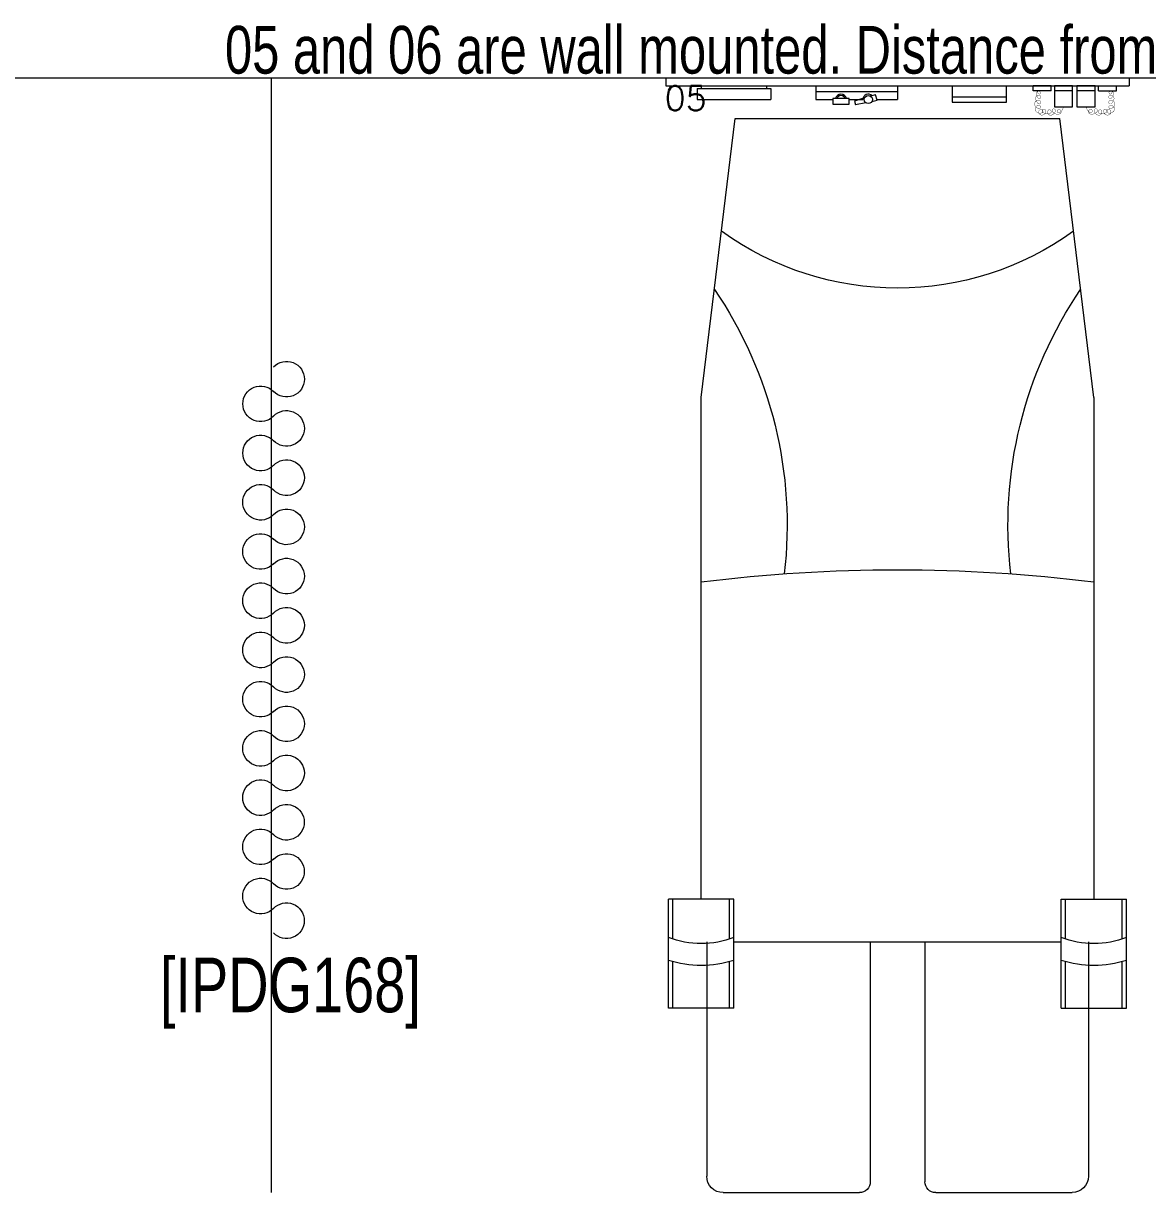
# Model space of a CAD drawing. Header units: metres. Extents: x -18745 to 220762, y -1579758 to -1356048.
# Drawn here: x 170580 to 172642, y -1425425 to -1423281 of the extents above; entities that cross this region are included whole.
import ezdxf

# ---------------------------------------------------------------- set-up
doc = ezdxf.new("R2010")
doc.units = ezdxf.units.M
doc.layers.get('0').update_dxf_attribs({"lineweight": 0})
for name, color, linetype, lineweight in [('A-100 - Copy$0$72_EGR_BASE_TEXT', 8, 'Continuous', 0), ('A-100 - Copy$0$Medical Equipment and Furniture', 8, 'Continuous', 0), ('A-100 - Copy$0$Walls', 8, 'Continuous', 0)]:
    doc.layers.add(name, color=color, linetype=linetype, lineweight=lineweight)
doc.styles.add('A-100 - Copy$0$list_ghTextstyle', font='romans.shx', dxfattribs={"height": 0.25})
doc.styles.add('A-100 - Copy$0$X3G_ENTITY_257CFD', font='swisscl.ttf', dxfattribs={"height": 200})
doc.styles.add('A-100 - Copy$0$X3G_ENTITY_2587EA', font='swisscl.ttf', dxfattribs={"height": 200})

# ---------------------------------------------------------------- blocks, each defined once
blk = doc.blocks.new('A-100 - Copy$0$HF13904-P')
for p, q in [((2.0094, 0.745), (1.8094, 0.745)), ((1.8094, 0.625), (1.8094, 0.745)), ((1.8817, 0.737), (1.8094, 0.737)), ((2.0094, 0.737), (1.9237, 0.737)), ((2.0094, 0.625), (2.0094, 0.745)), ((0.889, 0.685), (0.3775, 0.6225)), ((1.8094, 0.685), (0.889, 0.685)), ((1.8875, 0.675), (2.3175, 0.675)), ((2.3475, 0.645), (2.3475, 0.395)), ((0.3775, 0.6225), (0.3775, 0.0275)), ((1.8821, 0.633), (1.8094, 0.633)), ((2.0094, 0.625), (1.8094, 0.625)), ((1.8875, 0.625), (1.8875, 0.025)), ((2.0094, 0.633), (1.9237, 0.633)), ((1.8875, 0.375), (2.3275, 0.375)), ((1.8875, 0.275), (2.3275, 0.275)), ((2.3475, 0.255), (2.3475, 0.005)), ((0.889, -0.035), (0.3775, 0.0275)), ((2.0094, 0.025), (1.8094, 0.025)), ((1.8094, 0.025), (1.8094, -0.095)), ((2.0094, 0.025), (2.0094, -0.095)), ((1.8821, 0.017), (1.8094, 0.017)), ((2.0094, 0.017), (1.9237, 0.017)), ((0.889, -0.035), (1.8094, -0.035)), ((1.8875, -0.025), (2.3175, -0.025)), ((1.8817, -0.087), (1.8094, -0.087)), ((2.0094, -0.095), (1.8094, -0.095)), ((2.0094, -0.087), (1.9237, -0.087))]:
    blk.add_line(p, q)
for points in [[(1.7275, 0.685), (1.7275, 0.685), (1.7275, 0.685), (1.7275, 0.685), (1.7275, 0.685), (1.7275, 0.685), (1.7275, 0.685), (1.7275, 0.685), (1.7275, 0.685), (1.7275, 0.685), (1.7275, 0.685), (1.7275, 0.685), (1.7275, 0.685), (1.7275, 0.685), (1.7275, 0.685), (1.7275, 0.685), (1.7275, 0.685), (1.7275, 0.685), (1.7275, 0.685), (1.7275, 0.685), (1.7275, 0.685), (1.7275, 0.685), (1.7275, 0.685), (1.7275, 0.685), (1.7275, 0.685), (1.7275, 0.685), (1.7275, 0.685), (1.7275, 0.685), (1.7275, 0.685), (1.7275, 0.685), (1.7275, 0.685), (1.7275, 0.685), (1.7275, 0.685), (1.7275, 0.685), (1.7275, 0.685), (1.7275, 0.685), (1.7275, 0.685), (1.7275, 0.685), (1.7275, 0.685), (1.7275, 0.685), (1.7275, 0.685), (1.7275, 0.685), (1.7275, 0.685), (1.7275, 0.685), (1.7275, 0.685), (1.7275, 0.685), (1.7275, 0.685), (1.7275, 0.685), (1.7275, 0.685), (1.7275, 0.685), (1.7275, 0.685), (1.7275, 0.685), (1.7275, 0.685), (1.7275, 0.685), (1.7275, 0.685), (1.7275, 0.685), (1.7275, 0.685), (1.7275, 0.685), (1.7275, 0.685), (1.7275, 0.685), (1.7275, 0.685), (1.7275, 0.685), (1.7275, 0.685), (1.7275, 0.685), (1.7275, 0.685), (1.7275, 0.685), (1.7275, 0.685), (1.7275, 0.685), (1.7275, 0.685), (1.7275, 0.685), (1.7275, 0.685), (1.7275, 0.685), (1.7275, 0.685), (1.7275, 0.685), (1.7275, 0.685), (1.7275, 0.685), (1.7275, 0.685), (1.7275, 0.685), (1.7275, 0.685), (1.7275, 0.685), (1.7275, 0.685), (1.7275, 0.685), (1.7275, 0.685), (1.7275, 0.685), (1.7275, 0.685), (1.7275, 0.685), (1.7275, 0.685), (1.7275, 0.685), (1.7275, 0.685), (1.7275, 0.685), (1.7275, 0.685), (1.7275, 0.685), (1.7275, 0.685), (1.7275, 0.685), (1.7275, 0.685), (1.7275, 0.685), (1.7275, 0.685), (1.7275, 0.685), (1.7275, 0.685), (1.7275, 0.685), (1.7275, 0.685), (1.7275, 0.685), (1.7275, 0.685), (1.7275, 0.685), (1.7275, 0.685), (1.7275, 0.685), (1.7275, 0.685), (1.7275, 0.685), (1.7275, 0.685), (1.7275, 0.685), (1.7275, 0.685), (1.7275, 0.685), (1.7275, 0.685), (1.7275, 0.685), (1.7275, 0.685), (1.7275, 0.685), (1.7275, 0.685), (1.7275, 0.685), (1.7275, 0.685), (1.7275, 0.685), (1.7275, 0.685), (1.7275, 0.685), (1.7275, 0.685), (1.7275, 0.685), (1.7275, 0.685), (1.7275, 0.685), (1.7275, 0.685), (1.7275, 0.685), (1.7275, 0.685), (1.7275, 0.685), (1.7275, 0.685), (1.7275, 0.685), (1.7275, 0.685), (1.7275, 0.685), (1.7275, 0.685), (1.7275, 0.685), (1.7275, 0.685), (1.7275, 0.685), (1.7275, 0.685), (1.7275, 0.685), (1.7275, 0.685), (1.7275, 0.685), (1.7275, 0.685), (1.7275, 0.685), (1.7275, 0.685), (1.7275, 0.685), (1.7275, 0.685), (1.7275, 0.685), (1.7275, 0.685), (1.7275, 0.685), (1.7275, 0.685), (1.7275, 0.685), (1.7275, 0.685), (1.7275, 0.685), (1.7275, 0.685), (1.7275, 0.685), (1.7275, 0.685), (1.7275, 0.685), (1.7275, 0.685), (1.7275, 0.685), (1.7275, 0.685), (1.7275, 0.685), (1.7275, 0.685), (1.7275, 0.685), (1.7275, 0.685), (1.7275, 0.685), (1.7275, 0.685), (1.7275, 0.685), (1.7275, 0.685), (1.7275, 0.685), (1.7275, 0.685), (1.7275, 0.685), (1.7275, 0.685), (1.7275, 0.685), (1.7275, 0.685), (1.7275, 0.685), (1.7275, 0.685), (1.7275, 0.685), (1.7275, 0.685), (1.7275, 0.685), (1.7275, 0.685), (1.7275, 0.685), (1.7275, 0.685), (1.7275, 0.685), (1.7275, 0.685), (1.7275, 0.685), (1.7275, 0.685), (1.7275, 0.685), (1.7275, 0.685), (1.7275, 0.685), (1.7275, 0.685), (1.7275, 0.685), (1.7275, 0.685), (1.7275, 0.685), (1.7275, 0.685), (1.7275, 0.685), (1.7275, 0.685), (1.7275, 0.685), (1.7275, 0.685), (1.7275, 0.685), (1.7275, 0.685), (1.7275, 0.685), (1.7275, 0.685), (1.7275, 0.685), (1.7275, 0.685), (1.7275, 0.685), (1.7275, 0.685), (1.7275, 0.685), (1.7275, 0.685), (1.7275, 0.685), (1.7275, 0.685), (1.7275, 0.685), (1.7275, 0.685), (1.7275, 0.685), (1.7275, 0.685), (1.7275, 0.685), (1.7275, 0.685), (1.7275, 0.685), (1.7275, 0.685)], [(1.7275, 0.685), (1.7275, 0.685), (1.7275, 0.685), (1.7275, 0.685), (1.7275, 0.685), (1.7275, 0.685), (1.7275, 0.685), (1.7275, 0.685), (1.7275, 0.685), (1.7275, 0.685), (1.7275, 0.685), (1.7275, 0.685), (1.7275, 0.685), (1.7275, 0.685), (1.7275, 0.685), (1.7275, 0.685), (1.7275, 0.685), (1.7275, 0.685), (1.7275, 0.685), (1.7275, 0.685), (1.7275, 0.685), (1.7275, 0.685), (1.7275, 0.685), (1.7275, 0.685), (1.7275, 0.685), (1.7275, 0.685), (1.7275, 0.685), (1.7275, 0.685), (1.7275, 0.685), (1.7275, 0.685), (1.7275, 0.685), (1.7275, 0.685), (1.7275, 0.685), (1.7275, 0.685), (1.7275, 0.685), (1.7275, 0.685), (1.7275, 0.685), (1.7275, 0.685), (1.7275, 0.685), (1.7275, 0.685), (1.7275, 0.685), (1.7275, 0.685), (1.7275, 0.685), (1.7275, 0.685), (1.7275, 0.685), (1.7275, 0.685), (1.7275, 0.685), (1.7275, 0.685), (1.7275, 0.685), (1.7275, 0.685), (1.7275, 0.685), (1.7275, 0.685), (1.7275, 0.685), (1.7275, 0.685), (1.7275, 0.685), (1.7275, 0.685), (1.7275, 0.685), (1.7275, 0.685), (1.7275, 0.685), (1.7275, 0.685), (1.7275, 0.685), (1.7275, 0.685), (1.7275, 0.685), (1.7275, 0.685), (1.7275, 0.685), (1.7275, 0.685), (1.7275, 0.685), (1.7275, 0.685), (1.7275, 0.685), (1.7275, 0.685), (1.7275, 0.685), (1.7275, 0.685), (1.7275, 0.685), (1.7275, 0.685), (1.7275, 0.685), (1.7275, 0.685), (1.7275, 0.685), (1.7275, 0.685), (1.7275, 0.685), (1.7275, 0.685), (1.7275, 0.685), (1.7275, 0.685), (1.7275, 0.685), (1.7275, 0.685), (1.7275, 0.685), (1.7275, 0.685), (1.7275, 0.685), (1.7275, 0.685), (1.7275, 0.685), (1.7275, 0.685), (1.7275, 0.685), (1.7275, 0.685), (1.7275, 0.685), (1.7275, 0.685), (1.7275, 0.685), (1.7275, 0.685), (1.7275, 0.685), (1.7275, 0.685), (1.7275, 0.685), (1.7275, 0.685), (1.7275, 0.685), (1.7275, 0.685), (1.7275, 0.685), (1.7275, 0.685), (1.7275, 0.685), (1.7275, 0.685), (1.7275, 0.685), (1.7275, 0.685), (1.7275, 0.685), (1.7275, 0.685), (1.7275, 0.685), (1.7275, 0.685), (1.7275, 0.685), (1.7275, 0.685), (1.7275, 0.685), (1.7275, 0.685), (1.7275, 0.685), (1.7275, 0.685), (1.7275, 0.685), (1.7275, 0.685), (1.7275, 0.685), (1.7275, 0.685), (1.7275, 0.685), (1.7275, 0.685), (1.7275, 0.685), (1.7275, 0.685), (1.7275, 0.685), (1.7275, 0.685), (1.7275, 0.685), (1.7275, 0.685), (1.7275, 0.685), (1.7275, 0.685), (1.7275, 0.685), (1.7275, 0.685), (1.7275, 0.685), (1.7275, 0.685), (1.7275, 0.685), (1.7275, 0.685), (1.7275, 0.685), (1.7275, 0.685), (1.7275, 0.685), (1.7275, 0.685), (1.7275, 0.685), (1.7275, 0.685), (1.7275, 0.685), (1.7275, 0.685), (1.7275, 0.685), (1.7275, 0.685), (1.7275, 0.685), (1.7275, 0.685), (1.7275, 0.685), (1.7275, 0.685), (1.7275, 0.685), (1.7275, 0.685), (1.7275, 0.685), (1.7275, 0.685), (1.7275, 0.685), (1.7275, 0.685), (1.7275, 0.685), (1.7275, 0.685), (1.7275, 0.685), (1.7275, 0.685), (1.7275, 0.685), (1.7275, 0.685), (1.7275, 0.685), (1.7275, 0.685), (1.7275, 0.685), (1.7275, 0.685), (1.7275, 0.685), (1.7275, 0.685), (1.7275, 0.685), (1.7275, 0.685), (1.7275, 0.685), (1.7275, 0.685), (1.7275, 0.685), (1.7275, 0.685), (1.7275, 0.685), (1.7275, 0.685), (1.7275, 0.685), (1.7275, 0.685), (1.7275, 0.685), (1.7275, 0.685), (1.7275, 0.685), (1.7275, 0.685), (1.7275, 0.685), (1.7275, 0.685), (1.7275, 0.685), (1.7275, 0.685), (1.7275, 0.685), (1.7275, 0.685), (1.7275, 0.685), (1.7275, 0.685), (1.7275, 0.685), (1.7275, 0.685), (1.7275, 0.685), (1.7275, 0.685), (1.7275, 0.685), (1.7275, 0.685), (1.7275, 0.685), (1.7275, 0.685), (1.7275, 0.685), (1.7275, 0.685), (1.7275, 0.685), (1.7275, 0.685), (1.7275, 0.685), (1.7275, 0.685), (1.7275, 0.685), (1.7275, 0.685), (1.7275, 0.685), (1.7275, 0.685), (1.7275, 0.685), (1.7275, 0.685), (1.7275, 0.685), (1.7275, 0.685)], [(1.7275, 0.685), (1.7275, 0.685), (1.7275, 0.685), (1.7275, 0.685), (1.7275, 0.685), (1.7275, 0.685), (1.7275, 0.685), (1.7275, 0.685), (1.7275, 0.685), (1.7275, 0.685), (1.7275, 0.685), (1.7275, 0.685), (1.7275, 0.685), (1.7275, 0.685), (1.7275, 0.685), (1.7275, 0.685), (1.7275, 0.685), (1.7275, 0.685), (1.7275, 0.685), (1.7275, 0.685), (1.7275, 0.685), (1.7275, 0.685), (1.7275, 0.685), (1.7275, 0.685), (1.7275, 0.685), (1.7275, 0.685), (1.7275, 0.685), (1.7275, 0.685), (1.7275, 0.685), (1.7275, 0.685), (1.7275, 0.685), (1.7275, 0.685), (1.7275, 0.685), (1.7275, 0.685), (1.7275, 0.685), (1.7275, 0.685), (1.7275, 0.685), (1.7275, 0.685), (1.7275, 0.685), (1.7275, 0.685), (1.7275, 0.685), (1.7275, 0.685), (1.7275, 0.685), (1.7275, 0.685), (1.7275, 0.685), (1.7275, 0.685), (1.7275, 0.685), (1.7275, 0.685), (1.7275, 0.685), (1.7275, 0.685), (1.7275, 0.685), (1.7275, 0.685), (1.7275, 0.685), (1.7275, 0.685), (1.7275, 0.685), (1.7275, 0.685), (1.7275, 0.685), (1.7275, 0.685), (1.7275, 0.685), (1.7275, 0.685), (1.7275, 0.685), (1.7275, 0.685), (1.7275, 0.685), (1.7275, 0.685), (1.7275, 0.685), (1.7275, 0.685), (1.7275, 0.685), (1.7275, 0.685), (1.7275, 0.685), (1.7275, 0.685), (1.7275, 0.685), (1.7275, 0.685), (1.7275, 0.685), (1.7275, 0.685), (1.7275, 0.685), (1.7275, 0.685), (1.7275, 0.685), (1.7275, 0.685), (1.7275, 0.685), (1.7275, 0.685), (1.7275, 0.685), (1.7275, 0.685), (1.7275, 0.685), (1.7275, 0.685), (1.7275, 0.685), (1.7275, 0.685), (1.7275, 0.685), (1.7275, 0.685), (1.7275, 0.685), (1.7275, 0.685), (1.7275, 0.685), (1.7275, 0.685), (1.7275, 0.685), (1.7275, 0.685), (1.7275, 0.685), (1.7275, 0.685), (1.7275, 0.685), (1.7275, 0.685), (1.7275, 0.685), (1.7275, 0.685), (1.7275, 0.685), (1.7275, 0.685), (1.7275, 0.685), (1.7275, 0.685), (1.7275, 0.685), (1.7275, 0.685), (1.7275, 0.685), (1.7275, 0.685), (1.7275, 0.685), (1.7275, 0.685), (1.7275, 0.685), (1.7275, 0.685), (1.7275, 0.685), (1.7275, 0.685), (1.7275, 0.685), (1.7275, 0.685), (1.7275, 0.685), (1.7275, 0.685), (1.7275, 0.685), (1.7275, 0.685), (1.7275, 0.685), (1.7275, 0.685), (1.7275, 0.685), (1.7275, 0.685), (1.7275, 0.685), (1.7275, 0.685), (1.7275, 0.685), (1.7275, 0.685), (1.7275, 0.685), (1.7275, 0.685), (1.7275, 0.685), (1.7275, 0.685), (1.7275, 0.685), (1.7275, 0.685), (1.7275, 0.685), (1.7275, 0.685), (1.7275, 0.685), (1.7275, 0.685), (1.7275, 0.685), (1.7275, 0.685), (1.7275, 0.685), (1.7275, 0.685), (1.7275, 0.685), (1.7275, 0.685), (1.7275, 0.685), (1.7275, 0.685), (1.7275, 0.685), (1.7275, 0.685), (1.7275, 0.685), (1.7275, 0.685), (1.7275, 0.685), (1.7275, 0.685), (1.7275, 0.685), (1.7275, 0.685), (1.7275, 0.685), (1.7275, 0.685), (1.7275, 0.685), (1.7275, 0.685), (1.7275, 0.685), (1.7275, 0.685), (1.7275, 0.685), (1.7275, 0.685), (1.7275, 0.685), (1.7275, 0.685), (1.7275, 0.685), (1.7275, 0.685), (1.7275, 0.685), (1.7275, 0.685), (1.7275, 0.685), (1.7275, 0.685), (1.7275, 0.685), (1.7275, 0.685), (1.7275, 0.685), (1.7275, 0.685), (1.7275, 0.685), (1.7275, 0.685), (1.7275, 0.685), (1.7275, 0.685), (1.7275, 0.685), (1.7275, 0.685), (1.7275, 0.685), (1.7275, 0.685), (1.7275, 0.685), (1.7275, 0.685), (1.7275, 0.685), (1.7275, 0.685), (1.7275, 0.685), (1.7275, 0.685), (1.7275, 0.685), (1.7275, 0.685), (1.7275, 0.685), (1.7275, 0.685), (1.7275, 0.685), (1.7275, 0.685), (1.7275, 0.685), (1.7275, 0.685), (1.7275, 0.685), (1.7275, 0.685), (1.7275, 0.685), (1.7275, 0.685), (1.7275, 0.685), (1.7275, 0.685), (1.7275, 0.685), (1.7275, 0.685), (1.7275, 0.685), (1.7275, 0.685), (1.7275, 0.685), (1.7275, 0.685), (1.7275, 0.685), (1.7275, 0.685), (1.7275, 0.685), (1.7275, 0.685), (1.7275, 0.685), (1.7275, 0.685), (1.7275, 0.685), (1.7275, 0.685), (1.7275, 0.685), (1.7275, 0.685), (1.7275, 0.685), (1.7275, 0.685), (1.7275, 0.685), (1.7275, 0.685), (1.7275, 0.685), (1.7275, 0.685), (1.7275, 0.685), (1.7275, 0.685), (1.7275, 0.685), (1.7275, 0.685), (1.7275, 0.685), (1.7275, 0.685), (1.7275, 0.685), (1.7275, 0.685), (1.7275, 0.685), (1.7275, 0.685), (1.7275, 0.685), (1.7275, 0.685), (1.7275, 0.685), (1.7275, 0.685), (1.7275, 0.685), (1.7275, 0.685), (1.7275, 0.685), (1.7275, 0.685), (1.7275, 0.685), (1.7275, 0.685), (1.7275, 0.685), (1.7275, 0.685), (1.7275, 0.685), (1.7275, 0.685), (1.7275, 0.685), (1.7275, 0.685), (1.7275, 0.685), (1.7275, 0.685), (1.7275, 0.685), (1.7275, 0.685), (1.7275, 0.685), (1.7275, 0.685), (1.7275, 0.685), (1.7275, 0.685), (1.7275, 0.685), (1.7275, 0.685), (1.7275, 0.685), (1.7275, 0.685), (1.7275, 0.685), (1.7275, 0.685), (1.7275, 0.685), (1.7275, 0.685), (1.7275, 0.685), (1.7275, 0.685), (1.7275, 0.685), (1.7275, 0.685), (1.7275, 0.685), (1.7275, 0.685), (1.7275, 0.685), (1.7275, 0.685), (1.7275, 0.685), (1.7275, 0.685), (1.7275, 0.685)], [(1.7275, -0.035), (1.7275, -0.035), (1.7275, -0.035), (1.7275, -0.035), (1.7275, -0.035), (1.7275, -0.035), (1.7275, -0.035), (1.7275, -0.035), (1.7275, -0.035), (1.7275, -0.035), (1.7275, -0.035), (1.7275, -0.035), (1.7275, -0.035), (1.7275, -0.035), (1.7275, -0.035), (1.7275, -0.035), (1.7275, -0.035), (1.7275, -0.035), (1.7275, -0.035), (1.7275, -0.035), (1.7275, -0.035), (1.7275, -0.035), (1.7275, -0.035), (1.7275, -0.035), (1.7275, -0.035), (1.7275, -0.035), (1.7275, -0.035), (1.7275, -0.035), (1.7275, -0.035), (1.7275, -0.035), (1.7275, -0.035), (1.7275, -0.035), (1.7275, -0.035), (1.7275, -0.035), (1.7275, -0.035), (1.7275, -0.035), (1.7275, -0.035), (1.7275, -0.035), (1.7275, -0.035), (1.7275, -0.035), (1.7275, -0.035), (1.7275, -0.035), (1.7275, -0.035), (1.7275, -0.035), (1.7275, -0.035), (1.7275, -0.035), (1.7275, -0.035), (1.7275, -0.035), (1.7275, -0.035), (1.7275, -0.035), (1.7275, -0.035), (1.7275, -0.035), (1.7275, -0.035), (1.7275, -0.035), (1.7275, -0.035), (1.7275, -0.035), (1.7275, -0.035), (1.7275, -0.035), (1.7275, -0.035), (1.7275, -0.035), (1.7275, -0.035), (1.7275, -0.035), (1.7275, -0.035), (1.7275, -0.035), (1.7275, -0.035), (1.7275, -0.035), (1.7275, -0.035), (1.7275, -0.035), (1.7275, -0.035), (1.7275, -0.035), (1.7275, -0.035), (1.7275, -0.035), (1.7275, -0.035), (1.7275, -0.035), (1.7275, -0.035), (1.7275, -0.035), (1.7275, -0.035), (1.7275, -0.035), (1.7275, -0.035), (1.7275, -0.035), (1.7275, -0.035), (1.7275, -0.035), (1.7275, -0.035), (1.7275, -0.035), (1.7275, -0.035), (1.7275, -0.035), (1.7275, -0.035), (1.7275, -0.035), (1.7275, -0.035), (1.7275, -0.035), (1.7275, -0.035), (1.7275, -0.035), (1.7275, -0.035), (1.7275, -0.035), (1.7275, -0.035), (1.7275, -0.035), (1.7275, -0.035), (1.7275, -0.035), (1.7275, -0.035), (1.7275, -0.035), (1.7275, -0.035), (1.7275, -0.035), (1.7275, -0.035), (1.7275, -0.035), (1.7275, -0.035), (1.7275, -0.035), (1.7275, -0.035), (1.7275, -0.035), (1.7275, -0.035), (1.7275, -0.035), (1.7275, -0.035), (1.7275, -0.035), (1.7275, -0.035), (1.7275, -0.035), (1.7275, -0.035), (1.7275, -0.035), (1.7275, -0.035), (1.7275, -0.035), (1.7275, -0.035), (1.7275, -0.035), (1.7275, -0.035), (1.7275, -0.035), (1.7275, -0.035), (1.7275, -0.035), (1.7275, -0.035), (1.7275, -0.035), (1.7275, -0.035), (1.7275, -0.035), (1.7275, -0.035), (1.7275, -0.035), (1.7275, -0.035), (1.7275, -0.035), (1.7275, -0.035), (1.7275, -0.035), (1.7275, -0.035), (1.7275, -0.035), (1.7275, -0.035), (1.7275, -0.035), (1.7275, -0.035), (1.7275, -0.035), (1.7275, -0.035), (1.7275, -0.035), (1.7275, -0.035), (1.7275, -0.035), (1.7275, -0.035), (1.7275, -0.035), (1.7275, -0.035), (1.7275, -0.035), (1.7275, -0.035), (1.7275, -0.035), (1.7275, -0.035), (1.7275, -0.035), (1.7275, -0.035), (1.7275, -0.035), (1.7275, -0.035), (1.7275, -0.035), (1.7275, -0.035), (1.7275, -0.035), (1.7275, -0.035), (1.7275, -0.035), (1.7275, -0.035), (1.7275, -0.035), (1.7275, -0.035), (1.7275, -0.035), (1.7275, -0.035), (1.7275, -0.035), (1.7275, -0.035), (1.7275, -0.035), (1.7275, -0.035), (1.7275, -0.035), (1.7275, -0.035), (1.7275, -0.035), (1.7275, -0.035), (1.7275, -0.035), (1.7275, -0.035), (1.7275, -0.035), (1.7275, -0.035), (1.7275, -0.035), (1.7275, -0.035), (1.7275, -0.035), (1.7275, -0.035), (1.7275, -0.035), (1.7275, -0.035), (1.7275, -0.035), (1.7275, -0.035), (1.7275, -0.035), (1.7275, -0.035), (1.7275, -0.035), (1.7275, -0.035), (1.7275, -0.035), (1.7275, -0.035), (1.7275, -0.035), (1.7275, -0.035), (1.7275, -0.035), (1.7275, -0.035), (1.7275, -0.035), (1.7275, -0.035), (1.7275, -0.035), (1.7275, -0.035), (1.7275, -0.035), (1.7275, -0.035), (1.7275, -0.035), (1.7275, -0.035), (1.7275, -0.035), (1.7275, -0.035), (1.7275, -0.035), (1.7275, -0.035), (1.7275, -0.035), (1.7275, -0.035), (1.7275, -0.035), (1.7275, -0.035), (1.7275, -0.035), (1.7275, -0.035), (1.7275, -0.035), (1.7275, -0.035), (1.7275, -0.035), (1.7275, -0.035), (1.7275, -0.035), (1.7275, -0.035)], [(1.7275, -0.035), (1.7275, -0.035), (1.7275, -0.035), (1.7275, -0.035), (1.7275, -0.035), (1.7275, -0.035), (1.7275, -0.035), (1.7275, -0.035), (1.7275, -0.035), (1.7275, -0.035), (1.7275, -0.035), (1.7275, -0.035), (1.7275, -0.035), (1.7275, -0.035), (1.7275, -0.035), (1.7275, -0.035), (1.7275, -0.035), (1.7275, -0.035), (1.7275, -0.035), (1.7275, -0.035), (1.7275, -0.035), (1.7275, -0.035), (1.7275, -0.035), (1.7275, -0.035), (1.7275, -0.035), (1.7275, -0.035), (1.7275, -0.035), (1.7275, -0.035), (1.7275, -0.035), (1.7275, -0.035), (1.7275, -0.035), (1.7275, -0.035), (1.7275, -0.035), (1.7275, -0.035), (1.7275, -0.035), (1.7275, -0.035), (1.7275, -0.035), (1.7275, -0.035), (1.7275, -0.035), (1.7275, -0.035), (1.7275, -0.035), (1.7275, -0.035), (1.7275, -0.035), (1.7275, -0.035), (1.7275, -0.035), (1.7275, -0.035), (1.7275, -0.035), (1.7275, -0.035), (1.7275, -0.035), (1.7275, -0.035), (1.7275, -0.035), (1.7275, -0.035), (1.7275, -0.035), (1.7275, -0.035), (1.7275, -0.035), (1.7275, -0.035), (1.7275, -0.035), (1.7275, -0.035), (1.7275, -0.035), (1.7275, -0.035), (1.7275, -0.035), (1.7275, -0.035), (1.7275, -0.035), (1.7275, -0.035), (1.7275, -0.035), (1.7275, -0.035), (1.7275, -0.035), (1.7275, -0.035), (1.7275, -0.035), (1.7275, -0.035), (1.7275, -0.035), (1.7275, -0.035), (1.7275, -0.035), (1.7275, -0.035), (1.7275, -0.035), (1.7275, -0.035), (1.7275, -0.035), (1.7275, -0.035), (1.7275, -0.035), (1.7275, -0.035), (1.7275, -0.035), (1.7275, -0.035), (1.7275, -0.035), (1.7275, -0.035), (1.7275, -0.035), (1.7275, -0.035), (1.7275, -0.035), (1.7275, -0.035), (1.7275, -0.035), (1.7275, -0.035), (1.7275, -0.035), (1.7275, -0.035), (1.7275, -0.035), (1.7275, -0.035), (1.7275, -0.035), (1.7275, -0.035), (1.7275, -0.035), (1.7275, -0.035), (1.7275, -0.035), (1.7275, -0.035), (1.7275, -0.035), (1.7275, -0.035), (1.7275, -0.035), (1.7275, -0.035), (1.7275, -0.035), (1.7275, -0.035), (1.7275, -0.035), (1.7275, -0.035), (1.7275, -0.035), (1.7275, -0.035), (1.7275, -0.035), (1.7275, -0.035), (1.7275, -0.035), (1.7275, -0.035), (1.7275, -0.035), (1.7275, -0.035), (1.7275, -0.035), (1.7275, -0.035), (1.7275, -0.035), (1.7275, -0.035), (1.7275, -0.035), (1.7275, -0.035), (1.7275, -0.035), (1.7275, -0.035), (1.7275, -0.035), (1.7275, -0.035), (1.7275, -0.035), (1.7275, -0.035), (1.7275, -0.035), (1.7275, -0.035), (1.7275, -0.035), (1.7275, -0.035), (1.7275, -0.035), (1.7275, -0.035), (1.7275, -0.035), (1.7275, -0.035), (1.7275, -0.035), (1.7275, -0.035), (1.7275, -0.035), (1.7275, -0.035), (1.7275, -0.035), (1.7275, -0.035), (1.7275, -0.035), (1.7275, -0.035), (1.7275, -0.035), (1.7275, -0.035), (1.7275, -0.035), (1.7275, -0.035), (1.7275, -0.035), (1.7275, -0.035), (1.7275, -0.035), (1.7275, -0.035), (1.7275, -0.035), (1.7275, -0.035), (1.7275, -0.035), (1.7275, -0.035), (1.7275, -0.035), (1.7275, -0.035), (1.7275, -0.035), (1.7275, -0.035), (1.7275, -0.035), (1.7275, -0.035), (1.7275, -0.035), (1.7275, -0.035), (1.7275, -0.035), (1.7275, -0.035), (1.7275, -0.035), (1.7275, -0.035), (1.7275, -0.035), (1.7275, -0.035), (1.7275, -0.035), (1.7275, -0.035), (1.7275, -0.035), (1.7275, -0.035), (1.7275, -0.035), (1.7275, -0.035), (1.7275, -0.035), (1.7275, -0.035), (1.7275, -0.035), (1.7275, -0.035), (1.7275, -0.035), (1.7275, -0.035), (1.7275, -0.035), (1.7275, -0.035), (1.7275, -0.035), (1.7275, -0.035), (1.7275, -0.035), (1.7275, -0.035), (1.7275, -0.035), (1.7275, -0.035), (1.7275, -0.035), (1.7275, -0.035), (1.7275, -0.035), (1.7275, -0.035), (1.7275, -0.035), (1.7275, -0.035), (1.7275, -0.035), (1.7275, -0.035), (1.7275, -0.035), (1.7275, -0.035), (1.7275, -0.035), (1.7275, -0.035), (1.7275, -0.035), (1.7275, -0.035), (1.7275, -0.035), (1.7275, -0.035), (1.7275, -0.035), (1.7275, -0.035), (1.7275, -0.035), (1.7275, -0.035), (1.7275, -0.035), (1.7275, -0.035), (1.7275, -0.035), (1.7275, -0.035)], [(1.7275, -0.035), (1.7275, -0.035), (1.7275, -0.035), (1.7275, -0.035), (1.7275, -0.035), (1.7275, -0.035), (1.7275, -0.035), (1.7275, -0.035), (1.7275, -0.035), (1.7275, -0.035), (1.7275, -0.035), (1.7275, -0.035), (1.7275, -0.035), (1.7275, -0.035), (1.7275, -0.035), (1.7275, -0.035), (1.7275, -0.035), (1.7275, -0.035), (1.7275, -0.035), (1.7275, -0.035), (1.7275, -0.035), (1.7275, -0.035), (1.7275, -0.035), (1.7275, -0.035), (1.7275, -0.035), (1.7275, -0.035), (1.7275, -0.035), (1.7275, -0.035), (1.7275, -0.035), (1.7275, -0.035), (1.7275, -0.035), (1.7275, -0.035), (1.7275, -0.035), (1.7275, -0.035), (1.7275, -0.035), (1.7275, -0.035), (1.7275, -0.035), (1.7275, -0.035), (1.7275, -0.035), (1.7275, -0.035), (1.7275, -0.035), (1.7275, -0.035), (1.7275, -0.035), (1.7275, -0.035), (1.7275, -0.035), (1.7275, -0.035), (1.7275, -0.035), (1.7275, -0.035), (1.7275, -0.035), (1.7275, -0.035), (1.7275, -0.035), (1.7275, -0.035), (1.7275, -0.035), (1.7275, -0.035), (1.7275, -0.035), (1.7275, -0.035), (1.7275, -0.035), (1.7275, -0.035), (1.7275, -0.035), (1.7275, -0.035), (1.7275, -0.035), (1.7275, -0.035), (1.7275, -0.035), (1.7275, -0.035), (1.7275, -0.035), (1.7275, -0.035), (1.7275, -0.035), (1.7275, -0.035), (1.7275, -0.035), (1.7275, -0.035), (1.7275, -0.035), (1.7275, -0.035), (1.7275, -0.035), (1.7275, -0.035), (1.7275, -0.035), (1.7275, -0.035), (1.7275, -0.035), (1.7275, -0.035), (1.7275, -0.035), (1.7275, -0.035), (1.7275, -0.035), (1.7275, -0.035), (1.7275, -0.035), (1.7275, -0.035), (1.7275, -0.035), (1.7275, -0.035), (1.7275, -0.035), (1.7275, -0.035), (1.7275, -0.035), (1.7275, -0.035), (1.7275, -0.035), (1.7275, -0.035), (1.7275, -0.035), (1.7275, -0.035), (1.7275, -0.035), (1.7275, -0.035), (1.7275, -0.035), (1.7275, -0.035), (1.7275, -0.035), (1.7275, -0.035), (1.7275, -0.035), (1.7275, -0.035), (1.7275, -0.035), (1.7275, -0.035), (1.7275, -0.035), (1.7275, -0.035), (1.7275, -0.035), (1.7275, -0.035), (1.7275, -0.035), (1.7275, -0.035), (1.7275, -0.035), (1.7275, -0.035), (1.7275, -0.035), (1.7275, -0.035), (1.7275, -0.035), (1.7275, -0.035), (1.7275, -0.035), (1.7275, -0.035), (1.7275, -0.035), (1.7275, -0.035), (1.7275, -0.035), (1.7275, -0.035), (1.7275, -0.035), (1.7275, -0.035), (1.7275, -0.035), (1.7275, -0.035), (1.7275, -0.035), (1.7275, -0.035), (1.7275, -0.035), (1.7275, -0.035), (1.7275, -0.035), (1.7275, -0.035), (1.7275, -0.035), (1.7275, -0.035), (1.7275, -0.035), (1.7275, -0.035), (1.7275, -0.035), (1.7275, -0.035), (1.7275, -0.035), (1.7275, -0.035), (1.7275, -0.035), (1.7275, -0.035), (1.7275, -0.035), (1.7275, -0.035), (1.7275, -0.035), (1.7275, -0.035), (1.7275, -0.035), (1.7275, -0.035), (1.7275, -0.035), (1.7275, -0.035), (1.7275, -0.035), (1.7275, -0.035), (1.7275, -0.035), (1.7275, -0.035), (1.7275, -0.035), (1.7275, -0.035), (1.7275, -0.035), (1.7275, -0.035), (1.7275, -0.035), (1.7275, -0.035), (1.7275, -0.035), (1.7275, -0.035), (1.7275, -0.035), (1.7275, -0.035), (1.7275, -0.035), (1.7275, -0.035), (1.7275, -0.035), (1.7275, -0.035), (1.7275, -0.035), (1.7275, -0.035), (1.7275, -0.035), (1.7275, -0.035), (1.7275, -0.035), (1.7275, -0.035), (1.7275, -0.035), (1.7275, -0.035), (1.7275, -0.035), (1.7275, -0.035), (1.7275, -0.035), (1.7275, -0.035), (1.7275, -0.035), (1.7275, -0.035), (1.7275, -0.035), (1.7275, -0.035), (1.7275, -0.035), (1.7275, -0.035), (1.7275, -0.035), (1.7275, -0.035), (1.7275, -0.035), (1.7275, -0.035), (1.7275, -0.035), (1.7275, -0.035), (1.7275, -0.035), (1.7275, -0.035), (1.7275, -0.035), (1.7275, -0.035), (1.7275, -0.035), (1.7275, -0.035), (1.7275, -0.035), (1.7275, -0.035), (1.7275, -0.035), (1.7275, -0.035), (1.7275, -0.035), (1.7275, -0.035), (1.7275, -0.035), (1.7275, -0.035), (1.7275, -0.035), (1.7275, -0.035), (1.7275, -0.035), (1.7275, -0.035), (1.7275, -0.035), (1.7275, -0.035), (1.7275, -0.035), (1.7275, -0.035), (1.7275, -0.035), (1.7275, -0.035), (1.7275, -0.035), (1.7275, -0.035), (1.7275, -0.035), (1.7275, -0.035), (1.7275, -0.035), (1.7275, -0.035), (1.7275, -0.035), (1.7275, -0.035), (1.7275, -0.035), (1.7275, -0.035), (1.7275, -0.035), (1.7275, -0.035), (1.7275, -0.035), (1.7275, -0.035), (1.7275, -0.035), (1.7275, -0.035), (1.7275, -0.035), (1.7275, -0.035), (1.7275, -0.035), (1.7275, -0.035), (1.7275, -0.035), (1.7275, -0.035), (1.7275, -0.035), (1.7275, -0.035), (1.7275, -0.035), (1.7275, -0.035), (1.7275, -0.035), (1.7275, -0.035), (1.7275, -0.035), (1.7275, -0.035), (1.7275, -0.035), (1.7275, -0.035), (1.7275, -0.035), (1.7275, -0.035), (1.7275, -0.035), (1.7275, -0.035), (1.7275, -0.035), (1.7275, -0.035), (1.7275, -0.035), (1.7275, -0.035), (1.7275, -0.035), (1.7275, -0.035), (1.7275, -0.035), (1.7275, -0.035), (1.7275, -0.035), (1.7275, -0.035), (1.7275, -0.035), (1.7275, -0.035), (1.7275, -0.035), (1.7275, -0.035), (1.7275, -0.035), (1.7275, -0.035), (1.7275, -0.035), (1.7275, -0.035), (1.7275, -0.035), (1.7275, -0.035), (1.7275, -0.035), (1.7275, -0.035), (1.7275, -0.035), (1.7275, -0.035), (1.7275, -0.035)]]:
    blk.add_lwpolyline(points, close=True)
for points in [[(1.7275, 0.685), (1.7275, 0.685), (1.7275, 0.685), (1.7275, 0.685), (1.7275, 0.685), (1.7275, 0.685), (1.7275, 0.685), (1.7275, 0.685)], [(1.7275, 0.685), (1.7275, 0.685), (1.7275, 0.685), (1.7275, 0.685), (1.7275, 0.685), (1.7275, 0.685), (1.7275, 0.685), (1.7275, 0.685), (1.7275, 0.685), (1.7275, 0.685), (1.7275, 0.685), (1.7275, 0.685), (1.7275, 0.685), (1.7275, 0.685), (1.7275, 0.685), (1.7275, 0.685), (1.7275, 0.685), (1.7275, 0.685), (1.7275, 0.685), (1.7275, 0.685), (1.7275, 0.685), (1.7275, 0.685), (1.7275, 0.685), (1.7275, 0.685), (1.7275, 0.685), (1.7275, 0.685), (1.7275, 0.685), (1.7275, 0.685), (1.7275, 0.685), (1.7275, 0.685), (1.7275, 0.685), (1.7275, 0.685), (1.7275, 0.685), (1.7275, 0.685), (1.7275, 0.685), (1.7275, 0.685), (1.7275, 0.685), (1.7275, 0.685), (1.7275, 0.685), (1.7275, 0.685), (1.7275, 0.685), (1.7275, 0.685), (1.7275, 0.685), (1.7275, 0.685), (1.7275, 0.685), (1.7275, 0.685), (1.7275, 0.685), (1.7275, 0.685), (1.7275, 0.685), (1.7275, 0.685), (1.7275, 0.685), (1.7275, 0.685), (1.7275, 0.685), (1.7275, 0.685), (1.7275, 0.685), (1.7275, 0.685), (1.7275, 0.685), (1.7275, 0.685), (1.7275, 0.685), (1.7275, 0.685), (1.7275, 0.685), (1.7275, 0.685), (1.7275, 0.685), (1.7275, 0.685), (1.7275, 0.685), (1.7275, 0.685), (1.7275, 0.685), (1.7275, 0.685), (1.7275, 0.685), (1.7275, 0.685), (1.7275, 0.685), (1.7275, 0.685), (1.7275, 0.685), (1.7275, 0.685), (1.7275, 0.685), (1.7275, 0.685), (1.7275, 0.685), (1.7275, 0.685), (1.7275, 0.685), (1.7275, 0.685), (1.7275, 0.685), (1.7275, 0.685), (1.7275, 0.685), (1.7275, 0.685), (1.7275, 0.685), (1.7275, 0.685), (1.7275, 0.685), (1.7275, 0.685), (1.7275, 0.685), (1.7275, 0.685), (1.7275, 0.685), (1.7275, 0.685), (1.7275, 0.685), (1.7275, 0.685), (1.7275, 0.685), (1.7275, 0.685), (1.7275, 0.685), (1.7275, 0.685), (1.7275, 0.685), (1.7275, 0.685), (1.7275, 0.685), (1.7275, 0.685), (1.7275, 0.685), (1.7275, 0.685), (1.7275, 0.685), (1.7275, 0.685), (1.7275, 0.685), (1.7275, 0.685), (1.7275, 0.685), (1.7275, 0.685), (1.7275, 0.685)], [(1.7275, 0.685), (1.7275, 0.685), (1.7275, 0.685), (1.7275, 0.685), (1.7275, 0.685), (1.7275, 0.685), (1.7275, 0.685), (1.7275, 0.685), (1.7275, 0.685), (1.7275, 0.685), (1.7275, 0.685), (1.7275, 0.685), (1.7275, 0.685), (1.7275, 0.685), (1.7275, 0.685), (1.7275, 0.685), (1.7275, 0.685)], [(1.7275, 0.685), (1.7275, 0.685), (1.7275, 0.685), (1.7275, 0.685), (1.7275, 0.685), (1.7275, 0.685), (1.7275, 0.685)], [(1.7275, 0.685), (1.7275, 0.685), (1.7275, 0.685), (1.7275, 0.685), (1.7275, 0.685), (1.7275, 0.685), (1.7275, 0.685), (1.7275, 0.685), (1.7275, 0.685), (1.7275, 0.685), (1.7275, 0.685), (1.7275, 0.685)], [(1.7275, 0.685), (1.7275, 0.685), (1.7275, 0.685), (1.7275, 0.685), (1.7275, 0.685), (1.7275, 0.685), (1.7275, 0.685), (1.7275, 0.685), (1.7275, 0.685), (1.7275, 0.685), (1.7275, 0.685), (1.7275, 0.685), (1.7275, 0.685), (1.7275, 0.685), (1.7275, 0.685), (1.7275, 0.685), (1.7275, 0.685), (1.7275, 0.685), (1.7275, 0.685), (1.7275, 0.685), (1.7275, 0.685), (1.7275, 0.685), (1.7275, 0.685), (1.7275, 0.685), (1.7275, 0.685), (1.7275, 0.685), (1.7275, 0.685), (1.7275, 0.685), (1.7275, 0.685), (1.7275, 0.685), (1.7275, 0.685), (1.7275, 0.685), (1.7275, 0.685), (1.7275, 0.685), (1.7275, 0.685), (1.7275, 0.685), (1.7275, 0.685), (1.7275, 0.685), (1.7275, 0.685), (1.7275, 0.685), (1.7275, 0.685), (1.7275, 0.685), (1.7275, 0.685), (1.7275, 0.685), (1.7275, 0.685), (1.7275, 0.685), (1.7275, 0.685), (1.7275, 0.685), (1.7275, 0.685), (1.7275, 0.685), (1.7275, 0.685), (1.7275, 0.685), (1.7275, 0.685), (1.7275, 0.685), (1.7275, 0.685), (1.7275, 0.685), (1.7275, 0.685), (1.7275, 0.685), (1.7275, 0.685), (1.7275, 0.685), (1.7275, 0.685), (1.7275, 0.685), (1.7275, 0.685), (1.7275, 0.685), (1.7275, 0.685), (1.7275, 0.685), (1.7275, 0.685), (1.7275, 0.685), (1.7275, 0.685), (1.7275, 0.685), (1.7275, 0.685), (1.7275, 0.685), (1.7275, 0.685), (1.7275, 0.685), (1.7275, 0.685), (1.7275, 0.685), (1.7275, 0.685), (1.7275, 0.685), (1.7275, 0.685), (1.7275, 0.685), (1.7275, 0.685), (1.7275, 0.685), (1.7275, 0.685), (1.7275, 0.685), (1.7275, 0.685), (1.7275, 0.685), (1.7275, 0.685), (1.7275, 0.685), (1.7275, 0.685)], [(1.7275, 0.685), (1.7275, 0.685), (1.7275, 0.685), (1.7275, 0.685), (1.7275, 0.685), (1.7275, 0.685), (1.7275, 0.685), (1.7275, 0.685), (1.7275, 0.685), (1.7275, 0.685)], [(1.7275, 0.685), (1.7275, 0.685), (1.7275, 0.685), (1.7275, 0.685), (1.7275, 0.685), (1.7275, 0.685), (1.7275, 0.685), (1.7275, 0.685), (1.7275, 0.685), (1.7275, 0.685)], [(1.7275, 0.685), (1.7275, 0.685), (1.7275, 0.685), (1.7275, 0.685), (1.7275, 0.685), (1.7275, 0.685), (1.7275, 0.685), (1.7275, 0.685), (1.7275, 0.685), (1.7275, 0.685), (1.7275, 0.685), (1.7275, 0.685), (1.7275, 0.685), (1.7275, 0.685), (1.7275, 0.685)], [(1.7275, 0.685), (1.7275, 0.685), (1.7275, 0.685), (1.7275, 0.685), (1.7275, 0.685), (1.7275, 0.685), (1.7275, 0.685), (1.7275, 0.685), (1.7275, 0.685), (1.7275, 0.685)], [(1.7275, 0.685), (1.7275, 0.685), (1.7275, 0.685), (1.7275, 0.685), (1.7275, 0.685), (1.7275, 0.685), (1.7275, 0.685)], [(1.7275, 0.685), (1.7275, 0.685), (1.7275, 0.685), (1.7275, 0.685), (1.7275, 0.685), (1.7275, 0.685), (1.7275, 0.685), (1.7275, 0.685), (1.7275, 0.685), (1.7275, 0.685)], [(1.7275, 0.685), (1.7275, 0.685), (1.7275, 0.685), (1.7275, 0.685), (1.7275, 0.685), (1.7275, 0.685), (1.7275, 0.685), (1.7275, 0.685), (1.7275, 0.685), (1.7275, 0.685), (1.7275, 0.685), (1.7275, 0.685), (1.7275, 0.685), (1.7275, 0.685), (1.7275, 0.685), (1.7275, 0.685), (1.7275, 0.685), (1.7275, 0.685)], [(1.7275, 0.685), (1.7275, 0.685), (1.7275, 0.685), (1.7275, 0.685), (1.7275, 0.685), (1.7275, 0.685), (1.7275, 0.685), (1.7275, 0.685), (1.7275, 0.685)], [(1.7275, -0.035), (1.7275, -0.035), (1.7275, -0.035), (1.7275, -0.035), (1.7275, -0.035), (1.7275, -0.035), (1.7275, -0.035), (1.7275, -0.035)], [(1.7275, -0.035), (1.7275, -0.035), (1.7275, -0.035), (1.7275, -0.035), (1.7275, -0.035), (1.7275, -0.035), (1.7275, -0.035), (1.7275, -0.035), (1.7275, -0.035), (1.7275, -0.035), (1.7275, -0.035), (1.7275, -0.035), (1.7275, -0.035), (1.7275, -0.035), (1.7275, -0.035), (1.7275, -0.035), (1.7275, -0.035), (1.7275, -0.035), (1.7275, -0.035), (1.7275, -0.035), (1.7275, -0.035), (1.7275, -0.035), (1.7275, -0.035), (1.7275, -0.035), (1.7275, -0.035), (1.7275, -0.035), (1.7275, -0.035), (1.7275, -0.035), (1.7275, -0.035), (1.7275, -0.035), (1.7275, -0.035), (1.7275, -0.035), (1.7275, -0.035), (1.7275, -0.035), (1.7275, -0.035), (1.7275, -0.035), (1.7275, -0.035), (1.7275, -0.035), (1.7275, -0.035), (1.7275, -0.035), (1.7275, -0.035), (1.7275, -0.035), (1.7275, -0.035), (1.7275, -0.035), (1.7275, -0.035), (1.7275, -0.035), (1.7275, -0.035), (1.7275, -0.035), (1.7275, -0.035), (1.7275, -0.035), (1.7275, -0.035), (1.7275, -0.035), (1.7275, -0.035), (1.7275, -0.035), (1.7275, -0.035), (1.7275, -0.035), (1.7275, -0.035), (1.7275, -0.035), (1.7275, -0.035), (1.7275, -0.035), (1.7275, -0.035), (1.7275, -0.035), (1.7275, -0.035), (1.7275, -0.035), (1.7275, -0.035), (1.7275, -0.035), (1.7275, -0.035), (1.7275, -0.035), (1.7275, -0.035), (1.7275, -0.035), (1.7275, -0.035), (1.7275, -0.035), (1.7275, -0.035), (1.7275, -0.035), (1.7275, -0.035), (1.7275, -0.035), (1.7275, -0.035), (1.7275, -0.035), (1.7275, -0.035), (1.7275, -0.035), (1.7275, -0.035), (1.7275, -0.035), (1.7275, -0.035), (1.7275, -0.035), (1.7275, -0.035), (1.7275, -0.035), (1.7275, -0.035), (1.7275, -0.035), (1.7275, -0.035), (1.7275, -0.035), (1.7275, -0.035), (1.7275, -0.035), (1.7275, -0.035), (1.7275, -0.035), (1.7275, -0.035), (1.7275, -0.035), (1.7275, -0.035), (1.7275, -0.035), (1.7275, -0.035), (1.7275, -0.035), (1.7275, -0.035), (1.7275, -0.035), (1.7275, -0.035), (1.7275, -0.035), (1.7275, -0.035), (1.7275, -0.035), (1.7275, -0.035), (1.7275, -0.035), (1.7275, -0.035), (1.7275, -0.035), (1.7275, -0.035)], [(1.7275, -0.035), (1.7275, -0.035), (1.7275, -0.035), (1.7275, -0.035), (1.7275, -0.035), (1.7275, -0.035), (1.7275, -0.035), (1.7275, -0.035), (1.7275, -0.035), (1.7275, -0.035), (1.7275, -0.035), (1.7275, -0.035), (1.7275, -0.035), (1.7275, -0.035), (1.7275, -0.035), (1.7275, -0.035), (1.7275, -0.035)], [(1.7275, -0.035), (1.7275, -0.035), (1.7275, -0.035), (1.7275, -0.035), (1.7275, -0.035), (1.7275, -0.035), (1.7275, -0.035)], [(1.7275, -0.035), (1.7275, -0.035), (1.7275, -0.035), (1.7275, -0.035), (1.7275, -0.035), (1.7275, -0.035), (1.7275, -0.035), (1.7275, -0.035), (1.7275, -0.035), (1.7275, -0.035), (1.7275, -0.035), (1.7275, -0.035)], [(1.7275, -0.035), (1.7275, -0.035), (1.7275, -0.035), (1.7275, -0.035), (1.7275, -0.035), (1.7275, -0.035), (1.7275, -0.035), (1.7275, -0.035), (1.7275, -0.035), (1.7275, -0.035), (1.7275, -0.035), (1.7275, -0.035), (1.7275, -0.035), (1.7275, -0.035), (1.7275, -0.035), (1.7275, -0.035), (1.7275, -0.035), (1.7275, -0.035), (1.7275, -0.035), (1.7275, -0.035), (1.7275, -0.035), (1.7275, -0.035), (1.7275, -0.035), (1.7275, -0.035), (1.7275, -0.035), (1.7275, -0.035), (1.7275, -0.035), (1.7275, -0.035), (1.7275, -0.035), (1.7275, -0.035), (1.7275, -0.035), (1.7275, -0.035), (1.7275, -0.035), (1.7275, -0.035), (1.7275, -0.035), (1.7275, -0.035), (1.7275, -0.035), (1.7275, -0.035), (1.7275, -0.035), (1.7275, -0.035), (1.7275, -0.035), (1.7275, -0.035), (1.7275, -0.035), (1.7275, -0.035), (1.7275, -0.035), (1.7275, -0.035), (1.7275, -0.035), (1.7275, -0.035), (1.7275, -0.035), (1.7275, -0.035), (1.7275, -0.035), (1.7275, -0.035), (1.7275, -0.035), (1.7275, -0.035), (1.7275, -0.035), (1.7275, -0.035), (1.7275, -0.035), (1.7275, -0.035), (1.7275, -0.035), (1.7275, -0.035), (1.7275, -0.035), (1.7275, -0.035), (1.7275, -0.035), (1.7275, -0.035), (1.7275, -0.035), (1.7275, -0.035), (1.7275, -0.035), (1.7275, -0.035), (1.7275, -0.035), (1.7275, -0.035), (1.7275, -0.035), (1.7275, -0.035), (1.7275, -0.035), (1.7275, -0.035), (1.7275, -0.035), (1.7275, -0.035), (1.7275, -0.035), (1.7275, -0.035), (1.7275, -0.035), (1.7275, -0.035), (1.7275, -0.035), (1.7275, -0.035), (1.7275, -0.035), (1.7275, -0.035), (1.7275, -0.035), (1.7275, -0.035), (1.7275, -0.035), (1.7275, -0.035), (1.7275, -0.035)], [(1.7275, -0.035), (1.7275, -0.035), (1.7275, -0.035), (1.7275, -0.035), (1.7275, -0.035), (1.7275, -0.035), (1.7275, -0.035), (1.7275, -0.035), (1.7275, -0.035), (1.7275, -0.035)], [(1.7275, -0.035), (1.7275, -0.035), (1.7275, -0.035), (1.7275, -0.035), (1.7275, -0.035), (1.7275, -0.035), (1.7275, -0.035), (1.7275, -0.035), (1.7275, -0.035), (1.7275, -0.035)], [(1.7275, -0.035), (1.7275, -0.035), (1.7275, -0.035), (1.7275, -0.035), (1.7275, -0.035), (1.7275, -0.035), (1.7275, -0.035), (1.7275, -0.035), (1.7275, -0.035), (1.7275, -0.035), (1.7275, -0.035), (1.7275, -0.035), (1.7275, -0.035), (1.7275, -0.035), (1.7275, -0.035)], [(1.7275, -0.035), (1.7275, -0.035), (1.7275, -0.035), (1.7275, -0.035), (1.7275, -0.035), (1.7275, -0.035), (1.7275, -0.035), (1.7275, -0.035), (1.7275, -0.035), (1.7275, -0.035)], [(1.7275, -0.035), (1.7275, -0.035), (1.7275, -0.035), (1.7275, -0.035), (1.7275, -0.035), (1.7275, -0.035), (1.7275, -0.035)], [(1.7275, -0.035), (1.7275, -0.035), (1.7275, -0.035), (1.7275, -0.035), (1.7275, -0.035), (1.7275, -0.035), (1.7275, -0.035), (1.7275, -0.035), (1.7275, -0.035), (1.7275, -0.035)], [(1.7275, -0.035), (1.7275, -0.035), (1.7275, -0.035), (1.7275, -0.035), (1.7275, -0.035), (1.7275, -0.035), (1.7275, -0.035), (1.7275, -0.035), (1.7275, -0.035), (1.7275, -0.035), (1.7275, -0.035), (1.7275, -0.035), (1.7275, -0.035), (1.7275, -0.035), (1.7275, -0.035), (1.7275, -0.035), (1.7275, -0.035), (1.7275, -0.035)], [(1.7275, -0.035), (1.7275, -0.035), (1.7275, -0.035), (1.7275, -0.035), (1.7275, -0.035), (1.7275, -0.035), (1.7275, -0.035), (1.7275, -0.035), (1.7275, -0.035)]]:
    blk.add_lwpolyline(points)
for centre in [(1.7275, 0.685), (1.7275, -0.035)]:
    blk.add_circle(centre, 0.000000101)
for centre, radius, start, end in [((1.7268, 0.685), 0.164, 338.5439, 21.4561), ((1.7343, 0.685), 0.1966, 342.2318, 17.7682), ((4.1122, 0.325), 2.9071, 172.8865, 187.1135), ((2.3175, 0.645), 0.03, 0, 90), ((0.1372, 0.325), 0.5515, 324.1788, 35.8212), ((1.1233, 1.2954), 0.7679, 235.7331, 276.6778), ((2.3275, 0.395), 0.02, 270, 0), ((2.3275, 0.255), 0.02, 0, 90), ((1.1233, -0.6454), 0.7679, 83.3222, 124.2669), ((1.7268, -0.035), 0.164, 338.5439, 21.4561), ((1.7343, -0.035), 0.1966, 342.2318, 17.7682), ((2.3175, 0.005), 0.03, 270, 0)]:
    blk.add_arc(centre, radius, start, end)
blk = doc.blocks.new('A-100 - Copy$0$CURTAINS')
for centre, start, end in [((-0.0282, 0.0297), 313.5684, 226.4316), ((0.0846, 0.0297), 313.5684, 226.4316), ((0.1975, 0.0297), 313.5684, 226.4316), ((0.3104, 0.0297), 313.5684, 226.4316), ((0.4232, 0.0297), 313.5684, 226.4316), ((0.5361, 0.0297), 313.5684, 226.4316), ((0.649, 0.0297), 313.5684, 226.4316), ((0.7618, 0.0297), 313.5684, 226.4316), ((0.8747, 0.0297), 313.5684, 226.4316), ((0.9875, 0.0297), 313.5684, 226.4316), ((1.1004, 0.0297), 313.5684, 226.4316), ((1.2133, 0.0297), 313.5684, 226.4316), ((0.0282, -0.0297), 133.5684, 46.4316), ((0.1411, -0.0297), 133.5684, 46.4316), ((0.2539, -0.0297), 133.5684, 46.4316), ((0.3668, -0.0297), 133.5684, 46.4316), ((0.4797, -0.0297), 133.5684, 46.4316), ((0.5925, -0.0297), 133.5684, 46.4316), ((0.7054, -0.0297), 133.5684, 46.4316), ((0.8182, -0.0297), 133.5684, 46.4316), ((0.9311, -0.0297), 133.5684, 46.4316), ((1.044, -0.0297), 133.5684, 46.4316), ((1.1568, -0.0297), 133.5684, 46.4316)]:
    blk.add_arc(centre, 0.0409, start, end)
blk = doc.blocks.new('A-100 - Copy$0$ME19011A-P')
for p, q in [((-0.425, 0), (0.425, 0)), ((-0.425, 0), (-0.425, -0.015)), ((0.425, 0), (0.425, -0.015)), ((-0.425, -0.015), (0.425, -0.015)), ((-0.3675, -0.0198), (-0.2325, -0.0198)), ((-0.3675, -0.0198), (-0.3675, -0.0399)), ((-0.36, -0.015), (-0.36, -0.0198)), ((-0.24, -0.015), (-0.24, -0.0198)), ((-0.2325, -0.0198), (-0.2325, -0.0399)), ((-0.15, -0.015), (-0.15, -0.04)), ((0, -0.015), (0, -0.04)), ((0.1, -0.015), (0.1, -0.045)), ((0.2, -0.045), (0.2, -0.015)), ((0.2818, -0.015), (0.2484, -0.015)), ((0.2484, -0.0243), (0.2484, -0.015)), ((0.2818, -0.0243), (0.2818, -0.015)), ((0.3211, -0.015), (0.2877, -0.015)), ((0.2877, -0.015), (0.2877, -0.0531)), ((0.3211, -0.0531), (0.3211, -0.015)), ((0.3623, -0.015), (0.3289, -0.015)), ((0.3289, -0.015), (0.3289, -0.0531)), ((0.3623, -0.0531), (0.3623, -0.015)), ((0.3682, -0.0243), (0.3682, -0.015)), ((0.3682, -0.015), (0.4016, -0.015)), ((0.4016, -0.0243), (0.4016, -0.015)), ((-0.3675, -0.0399), (-0.2325, -0.0399)), ((-0.15, -0.025), (0, -0.025)), ((-0.15, -0.04), (-0.1187, -0.04)), ((-0.0887, -0.04), (-0.0637, -0.04)), ((-0.0606, -0.0371), (-0.0787, -0.0432)), ((-0.0402, -0.0312), (-0.0496, -0.0337)), ((-0.047, -0.0434), (-0.0376, -0.0409)), ((-0.0376, -0.0409), (-0.0402, -0.0312)), ((-0.0379, -0.04), (0, -0.04)), ((0.1, -0.035), (0.2, -0.035)), ((0.2818, -0.0243), (0.2484, -0.0243)), ((0.3211, -0.0243), (0.2877, -0.0243)), ((0.3623, -0.0243), (0.3289, -0.0243)), ((0.3682, -0.0243), (0.4016, -0.0243)), ((-0.0787, -0.0432), (-0.077, -0.0497)), ((-0.0582, -0.046), (-0.077, -0.0497)), ((0.1, -0.045), (0.2, -0.045)), ((0.2877, -0.0531), (0.3211, -0.0531)), ((0.3289, -0.0531), (0.3623, -0.0531))]:
    blk.add_line(p, q)
blk.add_lwpolyline([(-0.1187, -0.0482), (-0.0887, -0.0482), (-0.0887, -0.0382), (-0.1187, -0.0382)], close=True)
at = {"const_width": 0.000601}
for points in [[(0.3044, -0.0531, -0.184574), (0.2977, -0.0636, -1.44364), (0.2961, -0.0581, -0.837915), (0.2969, -0.0664, -0.30536), (0.2839, -0.062, -1.584726), (0.2894, -0.0609, -0.253153), (0.2827, -0.0684, -0.874198), (0.2775, -0.0585, -0.915253), (0.2791, -0.0658, -0.223821), (0.2683, -0.0644, -1.703343), (0.272, -0.0597, -0.588962), (0.2621, -0.068, -0.717795), (0.2625, -0.0581, -0.983104), (0.2645, -0.0644, -0.326362), (0.2534, -0.0609, -0.758716), (0.2609, -0.0514, -0.906186), (0.2593, -0.0565, -0.189488), (0.2526, -0.0522, -0.7948), (0.2613, -0.0423, -1.223996), (0.2574, -0.047, -0.072149), (0.2534, -0.0403, -0.645886), (0.2609, -0.0324, -1.366917), (0.2574, -0.0371, -0.078415), (0.2542, -0.0308, -0.723006), (0.2613, -0.0256, -1.105484), (0.2582, -0.0292, -0.221197), (0.2566, -0.0243, -0.221197)], [(0.3456, -0.0531, 0.184574), (0.3523, -0.0636, 1.44364), (0.3539, -0.0581, 0.837915), (0.3531, -0.0664, 0.30536), (0.3661, -0.062, 1.584726), (0.3606, -0.0609, 0.253153), (0.3673, -0.0684, 0.874198), (0.3725, -0.0585, 0.915253), (0.3709, -0.0658, 0.223821), (0.3817, -0.0644, 1.703343), (0.378, -0.0597, 0.588962), (0.3879, -0.068, 0.717795), (0.3875, -0.0581, 0.983104), (0.3855, -0.0644, 0.326362), (0.3966, -0.0609, 0.758716), (0.3891, -0.0514, 0.906186), (0.3907, -0.0565, 0.189488), (0.3974, -0.0522, 0.7948), (0.3887, -0.0423, 1.223996), (0.3926, -0.047, 0.072149), (0.3966, -0.0403, 0.645886), (0.3891, -0.0324, 1.366917), (0.3926, -0.0371, 0.078415), (0.3958, -0.0308, 0.723006), (0.3887, -0.0256, 1.105484), (0.3918, -0.0292, 0.221197), (0.3934, -0.0243, 0.221197)]]:
    blk.add_lwpolyline(points, format="xyb", dxfattribs=at)
blk.add_circle((-0.0537, -0.04), 0.0075)
for centre, radius, start, end in [((-0.1037, -0.04), 0.01, 10.4593, 169.5407), ((-0.1037, -0.04), 0.0075, 14.0075, 165.9925), ((-0.0537, -0.04), 0.01, 45, 180)]:
    blk.add_arc(centre, radius, start, end)
blk = doc.blocks.new('A-100 - Copy')
at = {"layer": 'A-100 - Copy$0$Medical Equipment and Furniture'}
blk.add_line((171035.2, -1425425.4, 0), (171035.2, -1423380.6, 0), dxfattribs=at)
blk.add_line((171035.2, -1425425.4, 0), (171035.2, -1423380.6, 0), dxfattribs=at)
at = {"layer": 'A-100 - Copy$0$Walls'}
blk.add_line((168262.2, -1423380.6, 0), (175033.3, -1423380.6, 0), dxfattribs=at)
at = {"layer": 'A-100 - Copy$0$Medical Equipment and Furniture'}
for name, p, xscale, yscale, zscale, rotation in [('A-100 - Copy$0$ME19011A-P', (172183, -1423380.6, 0), 1000, 1000, 1000, 359.9999036070323), ('A-100 - Copy$0$CURTAINS', (171038.7, -1424904.1, 0), -800.0000001826188, 800.0000001826153, 800.0000001826138, 269.9898102348259)]:
    blk.add_blockref(name, p, dxfattribs=dict(at, xscale=xscale, yscale=yscale, zscale=zscale, rotation=rotation))
at = {"layer": 'A-100 - Copy$0$Medical Equipment and Furniture', "extrusion": (1.30932e-09, -8.00415e-07, -1), "xscale": 1000.000000000005, "yscale": 1000.000000000005, "zscale": 1000.000000000005, "rotation": 269.9998321446826}
blk.add_blockref('A-100 - Copy$0$HF13904-P', (-172508, -1423077.9, 1.1), dxfattribs=at)
at = {"layer": 'A-100 - Copy$0$72_EGR_BASE_TEXT', "insert": (171069.6, -1424994.6), "char_height": 100, "attachment_point": 2, "style": 'A-100 - Copy$0$X3G_ENTITY_2587EA'}
blk.add_mtext('[IPDG168]', dxfattribs=at)
at = {"layer": 'A-100 - Copy$0$Medical Equipment and Furniture', "insert": (172422.6, -1423285.5, 0), "char_height": 87.473, "width": 3260.537, "attachment_point": 2, "style": 'A-100 - Copy$0$X3G_ENTITY_257CFD'}
blk.add_mtext('05 and 06 are wall mounted. Distance from FFL to be provided by supplier', dxfattribs=at)
at = {"layer": 'A-100 - Copy$0$Medical Equipment and Furniture', "insert": (171794.4, -1423395.6, 0), "char_height": 45, "attachment_point": 2, "rotation": 0.03, "style": 'A-100 - Copy$0$list_ghTextstyle'}
blk.add_mtext('05', dxfattribs=at)

msp = doc.modelspace()

# ---------------------------------------------------------------- block references
msp.add_blockref('A-100 - Copy', (0, 0))

doc.saveas('drawing.dxf')
